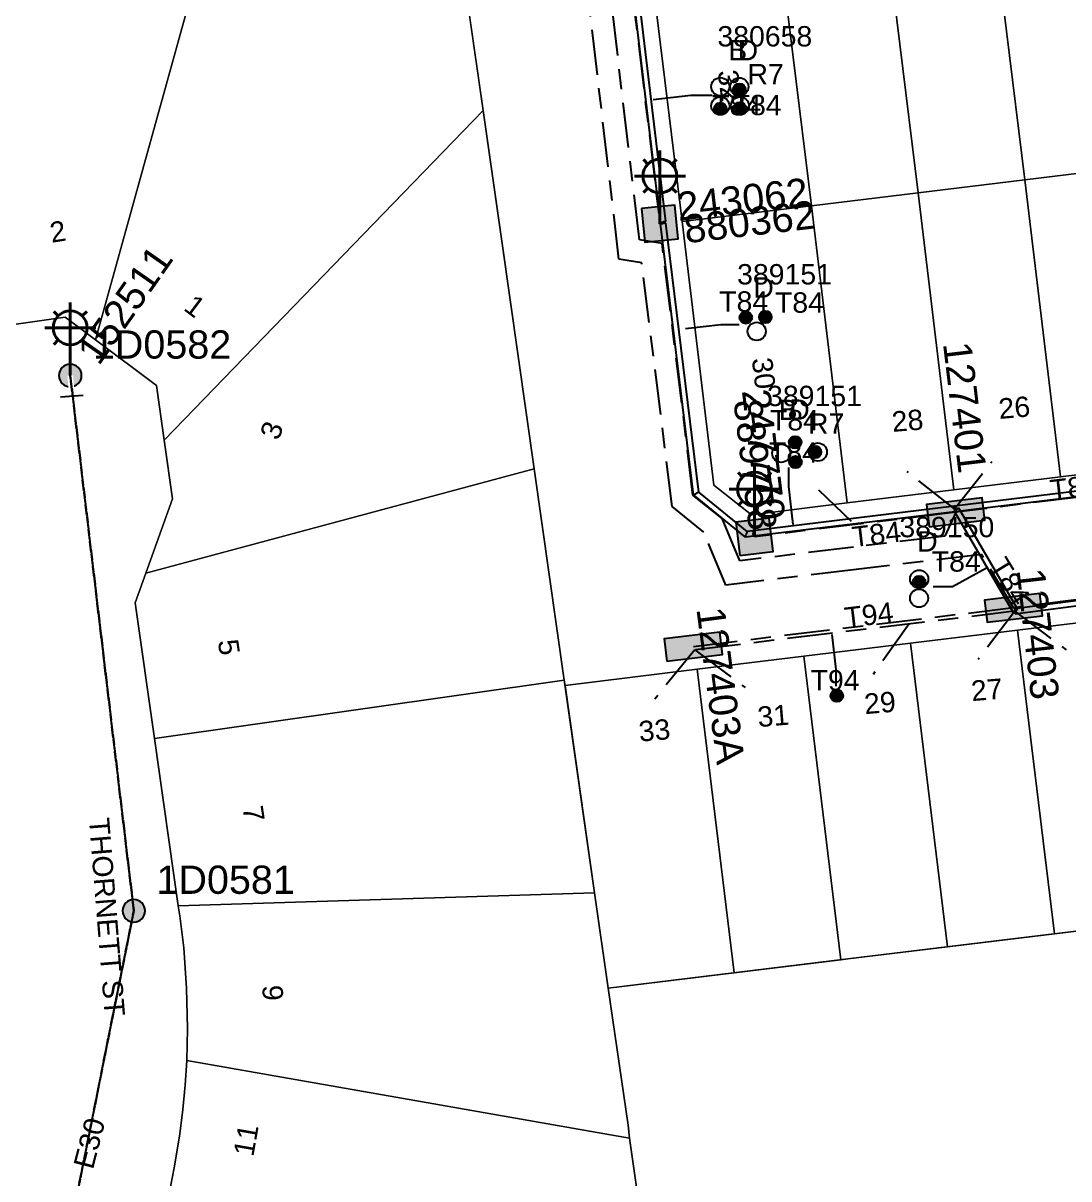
# Model space of a CAD drawing. Header units: metres. Extents: x 303026 to 304293, y 6173158 to 6174419.
# Drawn here: x 303207 to 303299.4, y 6173760.4 to 6173862.6 of the extents above; entities that cross this region are included whole.
import ezdxf
from ezdxf.enums import TextEntityAlignment as Align

# ---------------------------------------------------------------- set-up
doc = ezdxf.new("R2010")
doc.units = ezdxf.units.M
doc.linetypes.add('Cable Exist OH', pattern=[1, 1, 0])
doc.linetypes.add('Cable Exist UG', pattern=[8.2, 4, -1.2, 1.8, -1.2])
doc.layers.get('0').update_dxf_attribs({"color": 6})
doc.layers.add('Cadastre Land Parcels_SP_EXT', color=9, linetype='Continuous', lineweight=5)
doc.layers.add('Cadastre Roads_SP_EXT', color=9, linetype='Continuous', lineweight=5)
for name, color, linetype in [('Duct_SP_EXT', 7, 'Continuous'), ('Equip_SP_SL_EXT', 7, 'Continuous'), ('Mains_LV_EXT', 7, 'Continuous'), ('Mains_LV_SL_EXT', 7, 'Continuous'), ('Mains_SL_EXT', 7, 'Continuous'), ('SupportsOH_SP_TR_HV_LV_SL_EXT', 7, 'Continuous'), ('SupportsUG_SP_LV_EXT', 7, 'Continuous'), ('SupportsUG_SP_LV_SL_EXT', 7, 'Continuous'), ('Trench_SP_EXT', 7, 'Continuous')]:
    doc.layers.add(name, color=color, linetype=linetype)
doc.styles.add('COLUMN_LABEL', font='arial.ttf')
doc.styles.add('iecARIAL', font='arial.ttf', dxfattribs={"height": 2})
doc.styles.add('POLE_LABEL', font='arial.ttf')
doc.styles.get("Standard").update_dxf_attribs({"font": 'arial.ttf'})

# ---------------------------------------------------------------- blocks, each defined once
blk = doc.blocks.new('COLUMN_EXT')
blk.add_hatch(color=256).paths.add_polyline_path([(-1.49, 1.48), (-1.49, -1.49), (1.48, -1.49), (1.48, 1.48)])
blk.add_lwpolyline([(-1.49, -1.49), (1.48, -1.49), (1.48, 1.48), (-1.49, 1.48)], close=True)
for tag, height, style, flags, p in [('ASSET_NUM', 2.5, 'COLUMN_LABEL', 8, (2, 2)), ('STRUCTURE_PLANT_NUMBER', 0.2, 'POLE_LABEL', 9, (1.81, 0.03)), ('STREET_CODE', 0.2, 'COLUMN_LABEL', 9, (1.81, -0.2))]:
    blk.add_attdef(tag, text='', height=height, dxfattribs=dict(style=style, flags=flags)).set_placement(p, align=Align.MIDDLE_LEFT)
at = {"flags": 9}
for tag, p in [('COLUMN_TYPE', (1.81, -0.4)), ('OWNED_BY', (1.81, -0.6)), ('STATE', (1.81, -0.8)), ('USAGE', (1.81, -1)), ('STREETNAME', (1.81, -1.6)), ('SUBURB', (1.81, -1.8)), ('LEGEND', (1.81, -1.2)), ('LOCATION', (1.81, -1.4)), ('NOTES', (1.81, -2))]:
    blk.add_attdef(tag, text='', height=0.2, dxfattribs=at).set_placement(p, align=Align.MIDDLE_LEFT)
at = {"flags": 1}
blk.add_attdef('Z', (1.81, -2.35), '', height=0.2, dxfattribs=at)
blk = doc.blocks.new('PILLAR_EXT')
blk.add_hatch(color=256).paths.add_polyline_path([(-2.475, 0.99), (-2.475, -0.99), (2.475, -0.99), (2.475, 0.99)])
blk.add_lwpolyline([(-2.475, -0.99), (2.475, -0.99), (2.475, 0.99), (-2.475, 0.99)], close=True)
at = {"style": 'iecARIAL', "flags": 8}
blk.add_attdef('ASSET_NUM', (1.5, 3.5), '', height=2.5, dxfattribs=at)
for tag, p, flags in [('OWNED_BY', (0, -0.2), 9), ('STATE', (0, -0.4), 9), ('SUPPORT_TYPE', (0, -0.6), 9), ('USAGE', (0, -0.8), 9), ('LEGEND', (0, -1), 9), ('LOCATION', (0, -1.2), 9), ('STREETNAME', (0, -1.8), 9), ('SUBURB', (0, -2), 1), ('NOTES', (0, -1.4), 9), ('PARENT', (0, -1.6), 9)]:
    blk.add_attdef(tag, p, '', height=0.2, dxfattribs=dict(flags=flags))
blk = doc.blocks.new('DUCT_EXT')
blk.add_circle((0, 0.8), 0.8)
at = {"flags": 1}
blk.add_attdef('Z', (0, 0), '', height=0.2, dxfattribs=at)
at = {"flags": 9}
for tag, p in [('DUCT_CODE', (0, 0)), ('XSECT_TYPE', (0, -0.2)), ('STATE', (0, -0.6)), ('FB_REFERENCE', (0, -0.4)), ('NOTES', (0, -0.8))]:
    blk.add_attdef(tag, text='', height=0.2, dxfattribs=at).set_placement(p, align=Align.MIDDLE_LEFT)
blk = doc.blocks.new('SL_LANTERN_EXT')
at = {"lineweight": 40}
for p, q in [((0, 1.97), (0, 6.47)), ((-1.46, 5.68), (-1.06, 5.28)), ((1.46, 5.68), (1.06, 5.28)), ((-2.25, 4.22), (2.25, 4.22)), ((-1.46, 2.76), (-1.06, 3.16)), ((1.46, 2.76), (1.06, 3.16)), ((0, 0), (0, 2.72))]:
    blk.add_line(p, q, dxfattribs=at)
blk.add_circle((0, 4.22), 1.5, dxfattribs=at)
at = {"style": 'iecARIAL', "flags": 8}
blk.add_attdef('ASSET_NUM', (1.5, 1.5), '', height=2.5, dxfattribs=at)
for tag, p, height, flags in [('CONSTRUCTED_VOLTAGE', (0.98, -0.65), 0.2, 9), ('CONTROL_TYPE', (0.98, -0.85), 0.2, 9), ('LANTERN_PURPOSE', (0.98, -1.05), 0.2, 9), ('LNUMBER', (2.18, -3.25), 2.5, 8), ('OPERATING_VOLTAGE', (0.98, -1.65), 0.2, 9), ('ORIENTATION', (0.98, -1.85), 0.2, 9), ('OWNED_BY', (0.98, -2.05), 0.2, 9), ('LANTERN_TYPE', (0.98, -1.25), 0.2, 9), ('NO_PHASES', (0.98, -1.45), 0.2, 9), ('STATE', (0.98, -2.25), 0.2, 9), ('USAGE', (0.98, -2.45), 0.2, 9), ('CEXIST', (0.98, -2.65), 0.2, 9), ('CNEW', (0.98, -2.85), 0.2, 9), ('CNUMBER', (0.98, -3.05), 0.2, 9), ('CREMOVE', (0.98, -3.25), 0.2, 9), ('CREPLACE', (0.98, -3.45), 0.2, 9), ('LKINGHEIGHT', (0.98, -3.65), 0.2, 9), ('LBRACKET', (0.98, -3.85), 0.2, 9), ('LBRACKETVOCAB', (0.98, -4.05), 0.2, 9), ('LCATEGORY', (0.98, -4.25), 0.2, 9), ('LCHARGE1', (0.98, -4.45), 0.2, 9), ('LCHARGE1PERCENT', (0.98, -4.65), 0.2, 9), ('LCHARGE2', (0.98, -4.85), 0.2, 9), ('LCHARGE2PERCENT', (0.98, -5.05), 0.2, 9), ('LCHARGE3', (0.98, -5.25), 0.2, 9), ('LCHARGE3PERCENT', (0.98, -5.45), 0.2, 9), ('LEXIST', (0.98, -5.65), 0.2, 9), ('LLAMP', (0.98, -5.85), 0.2, 9), ('LLAMPVOCAB', (0.98, -6.05), 0.2, 9), ('LMAST', (0.98, -6.25), 0.2, 9), ('LMASTVOCAB', (0.98, -6.45), 0.2, 9), ('LNEW', (0.98, -6.65), 0.2, 9), ('LANTNUMBER', (0.98, -6.85), 0.2, 9), ('LOUTREACH', (0.98, -7.25), 0.2, 9), ('LOUTREACHVOCAB', (0.98, -7.45), 0.2, 9), ('LRATECODE', (0.98, -7.65), 0.2, 9), ('LREMOVE', (0.98, -7.85), 0.2, 9), ('LREPLACE', (0.98, -8.05), 0.2, 9), ('LTYPE', (0.98, -8.25), 0.2, 9), ('STREETNAME', (0.98, -9.25), 0.2, 9), ('LTYPEVOCAB', (0.98, -8.45), 0.2, 9), ('LEGEND', (0.98, -8.65), 0.2, 9), ('LOCATION', (0.98, -8.85), 0.2, 9), ('NOTES', (0.98, -9.05), 0.2, 9), ('SUBURB', (0.98, -9.45), 0.2, 1)]:
    blk.add_attdef(tag, p, '', height=height, dxfattribs=dict(flags=flags))
blk = doc.blocks.new('POLE_EXT')
blk.add_hatch(color=256).paths.add_polyline_path([(-1, 0, 1), (1, 0, 1)])
blk.add_lwpolyline([(-1, 0, 1), (1, 0, 1)], format="xyb", close=True)
for tag, height, flags, p in [('pNumber', 2.5, 8, (-17.84, 2.07)), ('OWNED_BY', 0.2, 9, (1.35, -0.4)), ('SPECIAL_USE', 0.2, 9, (1.35, -0.8)), ('STATE', 0.2, 9, (1.35, -1)), ('PARENT', 0.2, 9, (1.35, -0.6)), ('cLV', 0.2, 9, (1.35, -1.4)), ('hDepth', 0.2, 9, (1.35, -1.6)), ('hDia', 0.2, 9, (1.35, -1.8)), ('cHV', 0.2, 9, (1.35, -2)), ('USAGE', 0.2, 9, (1.35, -1.2)), ('LBRACKET', 0.2, 9, (1.35, -2.2)), ('LExisting', 0.2, 9, (1.35, -2.4)), ('LANTNUMBER', 0.2, 9, (1.35, -2.6)), ('LOther', 0.2, 9, (1.35, -2.8)), ('LRemove', 0.2, 9, (1.35, -3)), ('cLinedev', 0.2, 9, (1.35, -3.4)), ('pExisting', 0.2, 9, (1.35, -3.8)), ('LEGEND', 0.2, 9, (1.35, -3.2)), ('LOCATION', 0.2, 9, (1.35, -3.6)), ('PFNUMBER', 0.2, 9, (1.35, -4)), ('pFooting', 0.2, 9, (1.35, -4.4)), ('pNew', 0.2, 9, (1.35, -4.6)), ('pRelocate', 0.2, 9, (1.35, -5)), ('pRemove', 0.2, 9, (1.35, -5.2)), ('NEWPFNUMBER', 0.2, 9, (1.35, -4.2)), ('pReplace', 0.2, 9, (1.35, -5.4)), ('pStay', 0.2, 9, (1.35, -5.6)), ('pType', 0.2, 9, (1.35, -5.8)), ('cspan', 0.2, 9, (1.35, -6)), ('STREETNAME', 0.2, 9, (1.35, -6.2)), ('SUBURB', 0.2, 9, (1.35, -6.4)), ('OPERATED_BY', 0.2, 9, (1.36, -7.01)), ('NOTES', 0.2, 9, (1.35, -6.6)), ('MAINTAINED_BY', 0.2, 9, (1.36, -6.81))]:
    blk.add_attdef(tag, text='', height=height, dxfattribs=dict(flags=flags)).set_placement(p, align=Align.MIDDLE_LEFT)
at = {"style": 'POLE_LABEL'}
for tag, height, flags, p in [('ASSET_NUM', 2.5, 8, (2, 2)), ('STRUCTURE_PLANT_NUMBER', 0.2, 9, (1.35, 0.03)), ('STREET_CODE', 0.2, 9, (1.35, -0.2))]:
    blk.add_attdef(tag, text='', height=height, dxfattribs=dict(at, flags=flags)).set_placement(p, align=Align.MIDDLE_LEFT)
at = {"flags": 1}
blk.add_attdef('Z', (1.35, -7.33), '', height=0.2, dxfattribs=at)
blk = doc.blocks.new('End Shackle_EXT')
at = {"flags": 9}
for tag, p in [('OWNED_BY', (0, -1)), ('STATE', (0, -1.2)), ('USAGE', (0, -1.4)), ('NOTES', (0, -1.6))]:
    blk.add_attdef(tag, text='', height=0.2, dxfattribs=at).set_placement(p, align=Align.MIDDLE_LEFT)
blk.add_wipeout([(0, 0.25), (1.81, 0.25), (1.82, -0.25), (0, -0.25)])
blk.add_line((1.81, -1), (1.81, 1))
at = {"flags": 1}
blk.add_attdef('Z', (0, 0), '', height=0.2, dxfattribs=at)
at = {"flags": 9}
for tag, p in [('CONNECTOR_TYPE', (0, 0)), ('CONSTRUCTED_VOLTAGE', (0, -0.2)), ('OPERATING_VOLTAGE', (0, -0.6)), ('ORIENTATION', (0, -0.8)), ('NO_PHASES', (0, -0.4))]:
    blk.add_attdef(tag, text='', height=0.2, dxfattribs=at).set_placement(p, align=Align.MIDDLE_LEFT)
blk = doc.blocks.new('CABLE_LARGE_EXT')
h = blk.add_hatch(color=256)
edge = h.paths.add_edge_path()
edge.add_arc((0, 0.55), 0.55, 0, 360)
blk.add_circle((0, 0.55), 0.55)
at = {"flags": 1}
blk.add_attdef('Z', (0, 0), '', height=0.2, dxfattribs=at)
at = {"flags": 9}
for tag, p in [('COND_CODE', (0, 0)), ('STATE', (0, -0.4)), ('XSECT_SIZE', (0, -0.6)), ('FB_REFERENCE', (0, -0.2)), ('NOTES', (0, -0.8))]:
    blk.add_attdef(tag, text='', height=0.2, dxfattribs=at).set_placement(p, align=Align.MIDDLE_LEFT)

msp = doc.modelspace()

# ---------------------------------------------------------------- linework, layer by layer
at = {"layer": 'Cadastre Land Parcels_SP_EXT', "linetype": 'Continuous'}
for points in [[(303247.61, 6173854.89), (303243.71, 6173882.27), (303243.52, 6173883.61), (303237.67, 6173881.35), (303226.29, 6173876.96), (303224.92, 6173876.42), (303213.34, 6173834.6), (303218.74, 6173830.55), (303219.42, 6173825.72), (303247.61, 6173854.89)], [(303224.92, 6173876.42), (303214.92, 6173872.56), (303203.54, 6173868.17), (303192.17, 6173863.77), (303191.64, 6173863.57), (303204.44, 6173835.73), (303210.66, 6173836.61), (303213.34, 6173834.6), (303224.92, 6173876.42)], [(303304.94, 6173849.91), (303301.71, 6173876.23), (303292.28, 6173875.08), (303295.5, 6173848.76), (303304.94, 6173849.91)], [(303295.5, 6173848.76), (303292.28, 6173875.08), (303282.85, 6173873.93), (303286.07, 6173847.61), (303295.5, 6173848.76)], [(303286.07, 6173847.61), (303282.85, 6173873.93), (303273.42, 6173872.78), (303276.64, 6173846.46), (303286.07, 6173847.61)], [(303276.64, 6173846.46), (303273.42, 6173872.78), (303264.98, 6173871.76), (303262.37, 6173868.41), (303265.23, 6173845.07), (303276.64, 6173846.46)], [(303252.13, 6173823.2), (303249.29, 6173843.12), (303247.61, 6173854.89), (303219.42, 6173825.72), (303220.16, 6173820.55), (303217.8, 6173813.95), (303252.13, 6173823.2)], [(303308.09, 6173823.62), (303304.94, 6173849.91), (303295.5, 6173848.76), (303298.66, 6173822.47), (303308.09, 6173823.62)], [(303298.66, 6173822.47), (303295.5, 6173848.76), (303286.07, 6173847.61), (303289.22, 6173821.32), (303298.66, 6173822.47)], [(303289.22, 6173821.32), (303286.07, 6173847.61), (303276.64, 6173846.46), (303279.79, 6173820.17), (303289.22, 6173821.32)], [(303279.79, 6173820.17), (303276.64, 6173846.46), (303265.23, 6173845.07), (303268.01, 6173821.75), (303271.35, 6173819.13), (303279.79, 6173820.17)], [(303254.79, 6173804.49), (303252.13, 6173823.2), (303217.8, 6173813.95), (303216.86, 6173811.33), (303218.56, 6173799.34), (303254.79, 6173804.49)], [(303307.57, 6173783.21), (303304.32, 6173810.08), (303294.86, 6173808.92), (303298.12, 6173782.06), (303307.57, 6173783.21)], [(303298.12, 6173782.06), (303294.86, 6173808.92), (303285.41, 6173807.77), (303288.66, 6173780.91), (303298.12, 6173782.06)], [(303279.86, 6173779.84), (303288.66, 6173780.91), (303285.41, 6173807.77), (303275.98, 6173806.61), (303279.23, 6173779.76), (303279.86, 6173779.84)], [(303279.23, 6173779.76), (303275.98, 6173806.61), (303266.54, 6173805.46), (303269.8, 6173778.62), (303279.23, 6173779.76)], [(303269.8, 6173778.62), (303266.54, 6173805.46), (303254.86, 6173804.03), (303257.47, 6173785.7), (303258.68, 6173777.26), (303269.8, 6173778.62)], [(303257.47, 6173785.7), (303254.79, 6173804.49), (303218.56, 6173799.34), (303220.67, 6173784.55), (303257.47, 6173785.7)], [(303260.44, 6173765.15), (303258.68, 6173777.26), (303257.47, 6173785.7), (303220.67, 6173784.55), (303220.8, 6173783.65), (303221.15, 6173780.82), (303221.41, 6173777.27), (303221.49, 6173773.7), (303221.42, 6173770.86), (303260.57, 6173763.98), (303260.44, 6173765.15)], [(303260.57, 6173763.98), (303221.42, 6173770.86), (303221.29, 6173768.69), (303221.08, 6173766.53), (303220.82, 6173764.38), (303220.35, 6173761.52), (303219.92, 6173759.4), (303219.43, 6173757.28), (303248.09, 6173746.8), (303263.84, 6173741.04), (303260.57, 6173763.98)]]:
    msp.add_lwpolyline(points, close=True, dxfattribs=at)
msp.add_lwpolyline([(303337.19, 6173735.15), (303315.57, 6173784.19), (303279.86, 6173779.84), (303258.68, 6173777.26), (303260.44, 6173765.15), (303260.57, 6173763.98), (303263.84, 6173741.04)], dxfattribs=at)
at = {"layer": 'Cadastre Roads_SP_EXT', "linetype": 'Continuous'}
for points in [[(303386.91, 6173883.13), (303386.01, 6173859.83), (303386.01, 6173859.83), (303385.08, 6173835.99), (303381.95, 6173832.63), (303374.18, 6173831.68), (303364.73, 6173830.53), (303355.3, 6173829.38), (303345.86, 6173828.23), (303336.43, 6173827.08), (303326.98, 6173825.93), (303317.52, 6173824.78), (303308.09, 6173823.62), (303298.66, 6173822.47), (303289.22, 6173821.32), (303279.79, 6173820.17), (303271.35, 6173819.13), (303268.01, 6173821.75), (303265.23, 6173845.07), (303262.37, 6173868.41)], [(303244.63, 6173875.77), (303247.61, 6173854.89), (303249.29, 6173843.12), (303252.13, 6173823.2), (303254.79, 6173804.49), (303254.86, 6173804.03), (303266.54, 6173805.46), (303275.98, 6173806.61), (303285.41, 6173807.77), (303294.86, 6173808.92), (303304.32, 6173810.08)], [(303219.92, 6173759.4), (303220.35, 6173761.52), (303220.82, 6173764.38), (303221.08, 6173766.53), (303221.29, 6173768.69), (303221.42, 6173770.86), (303221.49, 6173773.7), (303221.41, 6173777.27), (303221.15, 6173780.82), (303220.8, 6173783.65), (303220.67, 6173784.55), (303218.56, 6173799.34), (303216.86, 6173811.33), (303217.8, 6173813.95), (303220.16, 6173820.55), (303219.42, 6173825.72), (303218.74, 6173830.55), (303213.34, 6173834.6), (303210.66, 6173836.61), (303204.44, 6173835.73)]]:
    msp.add_lwpolyline(points, dxfattribs=at)
at = {"layer": 'Duct_SP_EXT'}
for p, q in [((303263.29, 6173845), (303260.45, 6173868.86)), ((303263.77, 6173845.06), (303260.93, 6173868.92)), ((303263.29, 6173845), (303263.53, 6173845.03)), ((303263.77, 6173845.06), (303263.53, 6173845.03)), ((303263.31, 6173844.86), (303263.55, 6173844.89)), ((303266.23, 6173820.89), (303263.31, 6173844.86)), ((303263.78, 6173844.92), (303263.55, 6173844.89)), ((303266.69, 6173821.14), (303263.78, 6173844.92)), ((303308.53, 6173822.25), (303289.26, 6173819.88)), ((303308.59, 6173821.77), (303289.32, 6173819.4)), ((303266.23, 6173820.89), (303266.46, 6173821.02)), ((303270.81, 6173817.15), (303266.23, 6173820.89)), ((303266.69, 6173821.14), (303266.46, 6173821.02)), ((303270.96, 6173817.65), (303266.69, 6173821.14)), ((303289.26, 6173819.88), (303271.45, 6173817.71)), ((303289.25, 6173819.48), (303289.46, 6173819.6)), ((303294.47, 6173810.5), (303289.25, 6173819.48)), ((303289.26, 6173819.88), (303289.29, 6173819.64)), ((303289.26, 6173819.88), (303289.29, 6173819.64)), ((303289.32, 6173819.4), (303289.29, 6173819.64)), ((303289.32, 6173819.4), (303289.29, 6173819.64)), ((303289.67, 6173819.72), (303289.46, 6173819.6)), ((303294.88, 6173810.74), (303289.67, 6173819.72)), ((303289.32, 6173819.4), (303271.51, 6173817.23)), ((303270.81, 6173817.15), (303270.89, 6173817.4)), ((303270.96, 6173817.65), (303270.89, 6173817.4)), ((303271.46, 6173817.71), (303270.96, 6173817.65)), ((303271.45, 6173817.71), (303271.48, 6173817.47)), ((303271.46, 6173817.71), (303271.48, 6173817.47)), ((303271.51, 6173817.23), (303271.48, 6173817.47)), ((303271.51, 6173817.23), (303271.48, 6173817.47)), ((303271.51, 6173817.23), (303270.81, 6173817.15)), ((303294.59, 6173810.84), (303333.1, 6173815.83)), ((303294.65, 6173810.37), (303333.16, 6173815.35)), ((303294.47, 6173810.5), (303294.68, 6173810.62)), ((303294.59, 6173810.84), (303294.62, 6173810.6)), ((303294.65, 6173810.37), (303294.62, 6173810.6)), ((303294.88, 6173810.74), (303294.68, 6173810.62))]:
    msp.add_line(p, q, dxfattribs=at)
for points in [[(303267.87, 6173856.2), (303265.98, 6173856.2), (303262.65, 6173855.82)], [(303270.25, 6173835.93), (303268.64, 6173835.93), (303265.52, 6173835.57)], [(303274.62, 6173823.32), (303274.61, 6173821.64), (303275.01, 6173818.26)], [(303287.41, 6173812.78), (303289.12, 6173812.78), (303292.12, 6173814.43)], [(303278.84, 6173803.96), (303278.84, 6173805.44), (303278.47, 6173808.54)]]:
    msp.add_lwpolyline(points, dxfattribs=at)
at = {"layer": 'Mains_LV_EXT', "linetype": 'Cable Exist UG'}
for points in [[(303294.51, 6173810.89), (303291.69, 6173815.62), (303291.69, 6173815.62), (303280.59, 6173814.29), (303269.07, 6173812.9), (303267.12, 6173817.58), (303264.34, 6173819.87), (303261.65, 6173841.41), (303259.63, 6173841.75), (303256.31, 6173870.12), (303261.83, 6173877.36), (303262.98, 6173877.58), (303264.56, 6173882.84)], [(303289.4, 6173819.35), (303288.44, 6173817.24), (303288.44, 6173817.24), (303280.35, 6173816.26), (303270.32, 6173815.05), (303268.75, 6173818.8), (303268.75, 6173818.8), (303266.17, 6173820.86), (303263.45, 6173843.12), (303261.44, 6173843.46), (303261.44, 6173843.46), (303258.36, 6173869.54), (303262.92, 6173875.57), (303272.99, 6173876.75), (303280.33, 6173877.67), (303282.61, 6173875.9)], [(303308.43, 6173821.69), (303289.4, 6173819.35)], [(303333.05, 6173815.88), (303294.51, 6173810.89)], [(303294.51, 6173810.89), (303266.21, 6173807.46)]]:
    msp.add_lwpolyline(points, dxfattribs=at)
at = {"layer": 'Mains_LV_EXT', "linetype": 'Cable Exist OH'}
msp.add_lwpolyline([(303207.6, 6173738.41), (303216.74, 6173784.1)], dxfattribs=at)
at = {"layer": 'Mains_LV_SL_EXT', "linetype": 'Cable Exist UG'}
for points in [[(303265.03, 6173873.79), (303263.96, 6173873.67), (303260.37, 6173868.98), (303263.25, 6173844.87)], [(303289.4, 6173819.35), (303271.62, 6173817.18)]]:
    msp.add_lwpolyline(points, dxfattribs=at)
at = {"layer": 'Trench_SP_EXT', "linetype": 'Cable Exist UG'}
for points in [[(303289.29, 6173819.64), (303292.62, 6173823.85)], [(303289.29, 6173819.64), (303285.1, 6173822.96)], [(303280.18, 6173818.53), (303276.67, 6173821.93)], [(303294.79, 6173810.62), (303266.33, 6173807.18), (303262.8, 6173802.83)], [(303294.62, 6173810.6), (303291.39, 6173806.33)], [(303294.62, 6173810.6), (303299.17, 6173807.17)], [(303285.29, 6173809.47), (303282.09, 6173805.01)], [(303266.33, 6173807.18), (303270.8, 6173803.84)]]:
    msp.add_lwpolyline(points, dxfattribs=at)

# ---------------------------------------------------------------- block references
at = {"layer": 'Duct_SP_EXT'}
for name, p, rotation in [('DUCT_EXT', (303268.59, 6173856.19), 0.01138400443385026), ('DUCT_EXT', (303270.27, 6173856.18), 359.6965775664071), ('CABLE_LARGE_EXT', (303270.27, 6173856.18), 359.6965775664071), ('DUCT_EXT', (303268.59, 6173854.49), 0.01138400443385026), ('CABLE_LARGE_EXT', (303268.59, 6173854.49), 359.6589575694783), ('DUCT_EXT', (303270.32, 6173854.49), 0.01138400443385026), ('CABLE_LARGE_EXT', (303270.32, 6173854.53), 359.6589575694783), ('CABLE_LARGE_EXT', (303270.84, 6173836.03), 359.6589575694783), ('CABLE_LARGE_EXT', (303272.57, 6173836.07), 359.6589575694783), ('DUCT_EXT', (303271.8, 6173834.55), 359.6589575694783), ('CABLE_LARGE_EXT', (303274.66, 6173825.54), 269.6589577020839), ('DUCT_EXT', (303273.18, 6173824.57), 269.6589577020839), ('DUCT_EXT', (303276.42, 6173824.68), 269.9999999999998), ('CABLE_LARGE_EXT', (303276.42, 6173824.68), 269.9999999999998), ('CABLE_LARGE_EXT', (303274.69, 6173823.79), 269.6589577020839), ('CABLE_LARGE_EXT', (303278.34, 6173803.13), 269.6589577020839)]:
    msp.add_blockref(name, p, dxfattribs=dict(at, rotation=rotation))
for name, p in [('DUCT_EXT', (303286.17, 6173812.64)), ('CABLE_LARGE_EXT', (303286.17, 6173812.64)), ('DUCT_EXT', (303286.16, 6173810.95))]:
    msp.add_blockref(name, p, dxfattribs=at)
at = {"layer": 'Equip_SP_SL_EXT'}
ref = msp.add_blockref('SL_LANTERN_EXT', (303263.25, 6173844.87), dxfattribs=at)
ref.add_attrib('ASSET_NUM', '243062', dxfattribs={"layer": '0', "height": 2.5, "rotation": 6.5881, "style": 'iecARIAL'}).set_placement((303264.75, 6173846.37), align=Align.MIDDLE_LEFT)
ref = msp.add_blockref('SL_LANTERN_EXT', (303211.12, 6173831.44), dxfattribs=at)
ref.add_attrib('ASSET_NUM', '152511', dxfattribs={"layer": '0', "height": 2.5, "rotation": 55.0221, "style": 'iecARIAL'}).set_placement((303212.62, 6173832.94), align=Align.MIDDLE_LEFT)
ref = msp.add_blockref('SL_LANTERN_EXT', (303271.62, 6173817.18), dxfattribs=at)
ref.add_attrib('ASSET_NUM', '247770', dxfattribs={"layer": '0', "height": 2.5, "rotation": 276.836, "style": 'iecARIAL'}).set_placement((303273.12, 6173818.68), align=Align.MIDDLE_RIGHT)
at = {"layer": 'SupportsOH_SP_TR_HV_LV_SL_EXT'}
ref = msp.add_blockref('POLE_EXT', (303211.12, 6173831.44), dxfattribs=at)
ref.add_attrib('ASSET_NUM', '1D0582', dxfattribs={"layer": '0', "height": 2.5, "style": 'POLE_LABEL'}).set_placement((303213.12, 6173832.19), align=Align.BOTTOM_LEFT)
ref = msp.add_blockref('POLE_EXT', (303216.74, 6173784.1), dxfattribs=at)
ref.add_attrib('ASSET_NUM', '1D0581', dxfattribs={"layer": '0', "height": 2.5, "style": 'POLE_LABEL'}).set_placement((303218.74, 6173784.85), align=Align.BOTTOM_LEFT)
at = {"layer": 'SupportsUG_SP_LV_EXT'}
ref = msp.add_blockref('PILLAR_EXT', (303289.4, 6173819.35), dxfattribs=dict(at, rotation=6.835962714052054))
ref.add_attrib('ASSET_NUM', '127401', dxfattribs={"layer": '0', "height": 2.5, "rotation": 276.836, "style": 'iecARIAL'}).set_placement((303290.9, 6173822.85), align=Align.MIDDLE_RIGHT)
ref = msp.add_blockref('PILLAR_EXT', (303294.51, 6173810.89), dxfattribs=dict(at, rotation=186.7092434116599))
ref.add_attrib('ASSET_NUM', '127403', dxfattribs={"layer": '0', "height": 2.5, "rotation": 276.5168, "style": 'iecARIAL'}).set_placement((303296.01, 6173814.39), align=Align.MIDDLE_LEFT)
ref = msp.add_blockref('PILLAR_EXT', (303266.21, 6173807.46), dxfattribs=dict(at, rotation=6.808022051214955))
ref.add_attrib('ASSET_NUM', '127403A', dxfattribs={"layer": '0', "height": 2.5, "rotation": 277.4825, "style": 'iecARIAL'}).set_placement((303267.71, 6173810.96), align=Align.MIDDLE_LEFT)
at = {"layer": 'SupportsUG_SP_LV_SL_EXT'}
ref = msp.add_blockref('COLUMN_EXT', (303263.25, 6173844.87), dxfattribs=dict(at, rotation=275.6298795413323))
ref.add_attrib('ASSET_NUM', '880362', dxfattribs={"layer": '0', "height": 2.5, "rotation": 6.5881, "style": 'COLUMN_LABEL'}).set_placement((303265.25, 6173845.62), align=Align.TOP_LEFT)
ref = msp.add_blockref('COLUMN_EXT', (303271.62, 6173817.18), dxfattribs=dict(at, rotation=6.835992808447162))
ref.add_attrib('ASSET_NUM', '889758', dxfattribs={"layer": '0', "height": 2.5, "rotation": 276.836, "style": 'COLUMN_LABEL'}).set_placement((303273.62, 6173817.93), align=Align.TOP_RIGHT)

# ---------------------------------------------------------------- texts
at = {"layer": 'Cadastre Land Parcels_SP_EXT'}
for s, rotation, p in [('32', 276.9547, (303268.35, 6173858.37)), ('2', 9.1394, (303209.47, 6173843.18)), ('1', 323.0807, (303221.05, 6173837.29)), ('30', 276.7428, (303271.37, 6173832.93)), ('26', 4.7599, (303293.26, 6173827.6)), ('28', 4.7649, (303283.82, 6173826.45)), ('3', 69.3083, (303229.52, 6173825.63)), ('5', 278.3042, (303224.16, 6173807.98)), ('27', 4.7599, (303290.83, 6173802.64)), ('29', 4.755, (303281.38, 6173801.49)), ('31', 4.7595, (303271.95, 6173800.34)), ('33', 4.7593, (303261.45, 6173799.06)), ('7', 278.4635, (303226.34, 6173793.26)), ('9', 271.9655, (303228.1, 6173777.51)), ('11', 80.0466, (303227.3, 6173762.29))]:
    msp.add_text(s, height=1.8, rotation=rotation, dxfattribs=at).set_placement(p)
at = {"layer": 'Cadastre Roads_SP_EXT'}
msp.add_text('THORNETT ST', height=1.8, rotation=274.6044, dxfattribs=at).set_placement((303212.76, 6173792.26))
at = {"layer": 'Duct_SP_EXT'}
for s, p in [('380658', (303268.33, 6173860.55)), ('B', (303269.29, 6173859.32)), ('D', (303270.12, 6173859.32)), ('R7', (303270.99, 6173857.2)), ('T84', (303267.87, 6173854.46)), ('T84', (303269.68, 6173854.47)), ('389151', (303270.07, 6173839.5)), ('D', (303271.51, 6173838.33)), ('T84', (303268.49, 6173837.09)), ('T84', (303273.42, 6173837)), ('389151', (303272.72, 6173828.74)), ('B', (303273.74, 6173827.51)), ('D', (303274.68, 6173827.53)), ('T84', (303272.98, 6173826.59)), ('R7', (303276.34, 6173826.29)), ('T84', (303272.89, 6173823.73)), ('389150', (303284.42, 6173817.14)), ('D', (303285.99, 6173815.87)), ('T84', (303287.28, 6173814.1)), ('T94', (303276.57, 6173803.59))]:
    msp.add_text(s, height=1.8, dxfattribs=at).set_placement(p)
at = {"layer": 'Mains_LV_EXT'}
for s, rotation, p in [('T84', 6.836, (303297.86, 6173820.41)), ('T84', 6.8086, (303280.35, 6173816.26)), ('T84', 301.4175, (303292.3, 6173814.62)), ('T94', 6.8082, (303279.68, 6173809.12)), ('E30', 75.5823, (303213.12, 6173761.15))]:
    msp.add_text(s, height=1.8, rotation=rotation, dxfattribs=at).set_placement(p)

# ---------------------------------------------------------------- next in the draw order: block references
at = {"layer": 'Mains_LV_EXT', "rotation": 274.3785512872607}
msp.add_blockref('End Shackle_EXT', (303211.12, 6173831.44), dxfattribs=at)

# ---------------------------------------------------------------- next in the draw order: linework, layer by layer
at = {"layer": 'Mains_LV_EXT', "linetype": 'Cable Exist OH'}
msp.add_lwpolyline([(303216.74, 6173784.1), (303211.12, 6173831.44)], dxfattribs=at)
at = {"layer": 'Mains_SL_EXT', "linetype": 'Cable Exist OH'}
msp.add_lwpolyline([(303211.12, 6173831.44), (303216.74, 6173784.1), (303207.6, 6173738.41)], dxfattribs=at)

doc.saveas('drawing.dxf')
